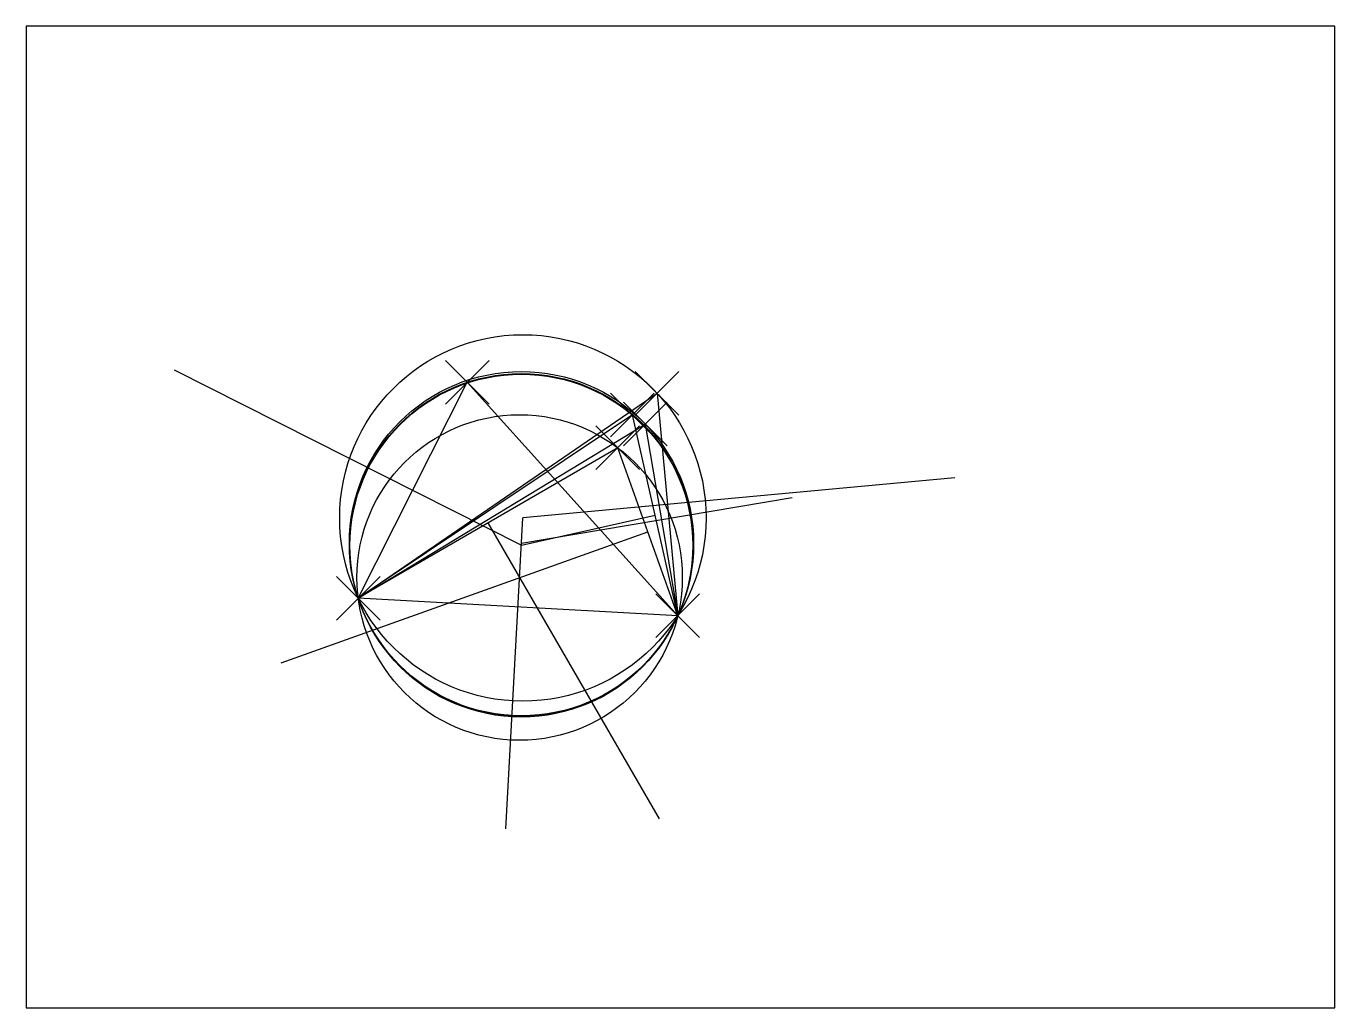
# Model space of a CAD drawing. Header units: metres. Extents: x 0 to 60, y 0 to 45.
import ezdxf

# ---------------------------------------------------------------- set-up
doc = ezdxf.new("R2010")
doc.units = ezdxf.units.M
doc.header["$PDMODE"] = 3

msp = doc.modelspace()

# ---------------------------------------------------------------- linework, layer by layer
for p, q in [((60, 45), (0, 45)), ((0, 45), (0, 0)), ((60, 0), (60, 45)), ((6.79, 29.247), (22.705, 21.21)), ((15.225, 18.775), (20.225, 28.675)), ((20.225, 28.675), (29.875, 17.975)), ((21.994, 8.204), (22.773, 22.458)), ((29.875, 17.975), (15.225, 18.775)), ((0, 0), (60, 0))]:
    msp.add_line(p, q)
at = {"color": 5}
for p, q in [((15.225, 18.775), (28.925, 28.175)), ((28.925, 28.175), (29.875, 17.975)), ((42.585, 24.303), (22.773, 22.458))]:
    msp.add_line(p, q, dxfattribs=at)
at = {"color": 2}
for p, q in [((27.792, 27.176), (15.225, 18.775)), ((29.875, 17.975), (27.792, 27.176)), ((28.833, 22.575), (22.703, 21.188))]:
    msp.add_line(p, q, dxfattribs=at)
at = {"color": 3}
for p, q in [((15.225, 18.775), (28.385, 26.76)), ((28.385, 26.76), (29.875, 17.975)), ((35.125, 23.384), (22.708, 21.278))]:
    msp.add_line(p, q, dxfattribs=at)
at = {"color": 1}
msp.add_line((11.684, 15.819), (28.5, 21.825), dxfattribs=at)
for points in [[(29.875, 17.975), (27.125, 25.675), (15.225, 18.775)], [(29.037, 8.666), (21.175, 22.225)]]:
    msp.add_lwpolyline(points, dxfattribs=at)
at = {"color": 5}
msp.add_circle((22.773, 22.458), 8.399, dxfattribs=at)
at = {"color": 3}
msp.add_circle((22.708, 21.278), 7.891, dxfattribs=at)
msp.add_circle((22.705, 21.21), 7.866)
at = {"color": 2}
msp.add_circle((22.703, 21.188), 7.858, dxfattribs=at)
at = {"color": 1}
msp.add_circle((22.624, 19.726), 7.46, dxfattribs=at)
for p in [(20.225, 28.675), (15.225, 18.775), (29.875, 17.975)]:
    msp.add_point(p)
at = {"color": 5}
msp.add_point((28.925, 28.175), dxfattribs=at)
at = {"color": 2}
msp.add_point((27.792, 27.176), dxfattribs=at)
at = {"color": 3}
msp.add_point((28.385, 26.76), dxfattribs=at)
at = {"color": 1}
msp.add_point((27.125, 25.675), dxfattribs=at)

doc.saveas('drawing.dxf')
